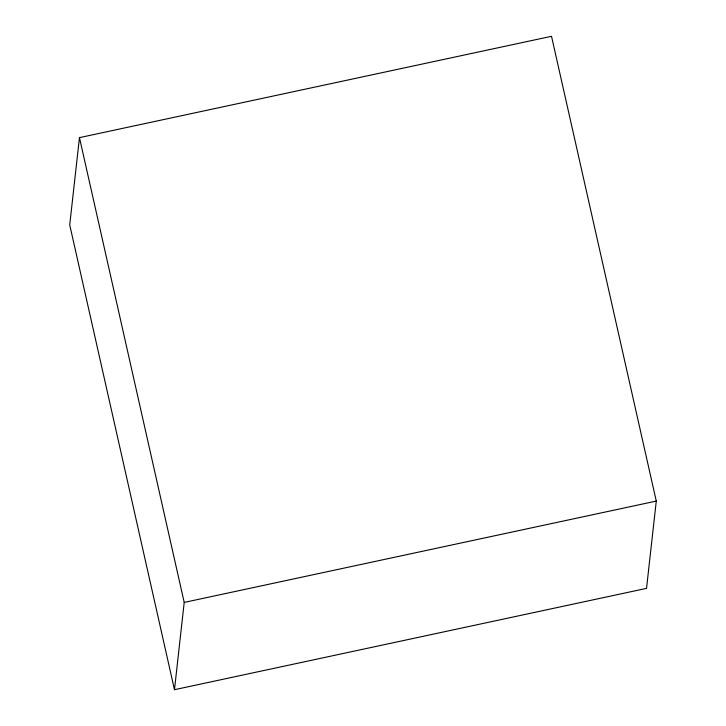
<?xml version="1.0" encoding="UTF-8"?>
<svg xmlns="http://www.w3.org/2000/svg" width="726" height="726" viewBox="0 0 726 726"><rect width="100%" height="100%" fill="white"/><g stroke="black" fill="none" stroke-linecap="round" stroke-linejoin="round"><path stroke-width="1.09" d="M79.461 137.631L69.723 224.915L174.476 689.7L646.539 588.369L656.277 501.085L551.524 36.3L79.461 137.631L184.204 602.417L174.476 689.7M184.204 602.417L656.277 501.085"/></g></svg>
